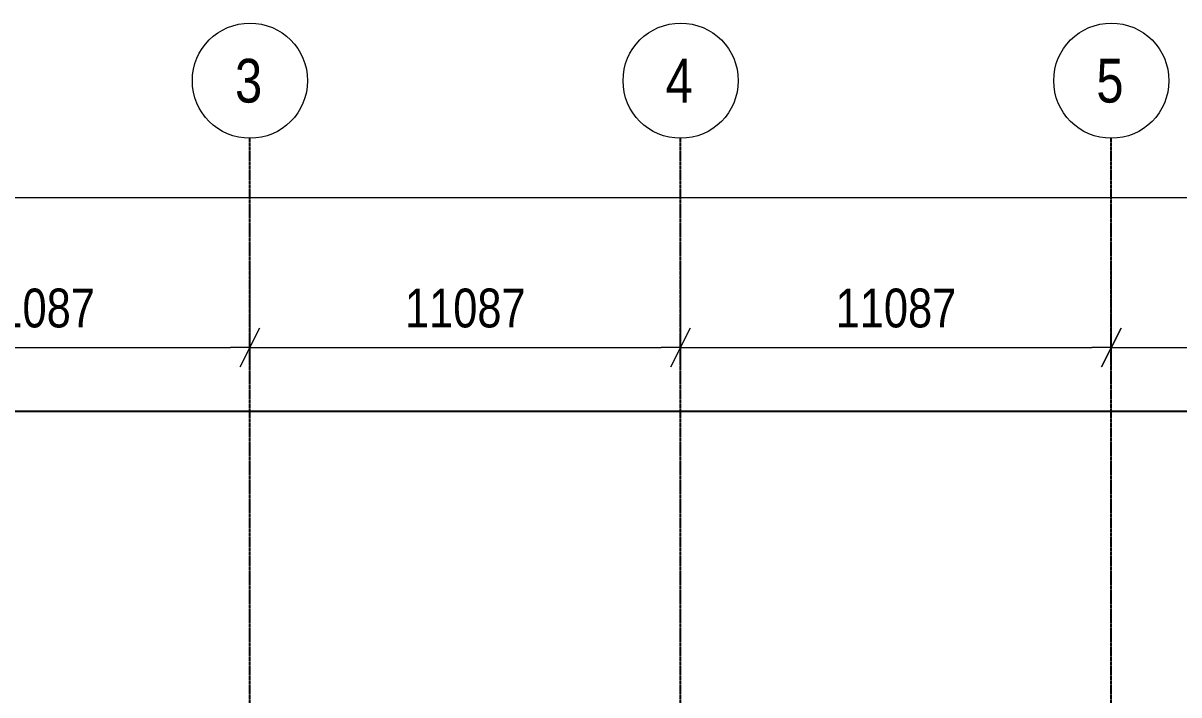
# Model space of a CAD drawing. Header units: millimetres. Extents: x -677815 to 476396, y -125373 to 39000.
# Drawn here: x 15109 to 44862, y 21706 to 38995 of the extents above; entities that cross this region are included whole.
import ezdxf
from ezdxf.enums import TextEntityAlignment as Align

# ---------------------------------------------------------------- set-up
doc = ezdxf.new("R2010")
doc.units = ezdxf.units.MM
doc.linetypes.add('Xref building Toll$0$Grid Line', pattern=[22.225, 12.7, -3.175, 3.175, -3.175])
for name, color, linetype, lineweight in [('AM_BOR', 4, 'Continuous', 25), ('Xref building Toll$0$A-FLOR', 192, 'Continuous', 25), ('Xref building Toll$0$annotation - dimensions', 7, 'Continuous', 0), ('Xref building Toll$0$annotation - text', 7, 'Continuous', 0)]:
    doc.layers.add(name, color=color, linetype=linetype, lineweight=lineweight)
doc.layers.add('Xref building Toll$0$S-GRID', color=8, linetype='Continuous')
doc.styles.add('Xref building Toll$0$1 200 sub headings', font='arial.ttf', dxfattribs={"width": 0.821429, "height": 560})
doc.styles.add('Xref building Toll$0$1 500 general', font='arial.ttf', dxfattribs={"width": 0.870588, "height": 850})
doc.styles.add('Xref building Toll$0$1 500 general_0', font='arial.ttf', dxfattribs={"width": 0.870588})
doc.dimstyles.new('Xref building Toll$0$1 500', dxfattribs={"dimtxt": 850, "dimasz": 425, "dimexe": 425, "dimexo": 0.0625, "dimgap": 425, "dimtad": 1, "dimdec": 0, "dimzin": 11, "dimdsep": 46, "dimtxsty": 'Xref building Toll$0$1 500 general', "dimblk": 'Xref building Toll$0$_Oblique_2.0', "dimcen": 0.09, "dimclrd": 256, "dimclre": 256, "dimadec": 4, "dimazin": 3, "dimtfac": 1, "dimtdec": 0, "dimtmove": 2, "dimatfit": 1, "dimldrblk": 'Xref building Toll$0$TerminatorOpen_2.0', "dimfxl": 1700, "dimfxlon": 1, "dimfrac": 2, "dimtolj": 1, "dimtzin": 11, "dimlwd": 0, "dimlwe": 0, "dimarcsym": 0})

# ---------------------------------------------------------------- blocks, each defined once
blk = doc.blocks.new('*U129')
at = {"layer": 'Xref building Toll$0$annotation - text', "linetype": 'Continuous', "lineweight": 13}
blk.add_circle((0, 0), 0.732, dxfattribs=at)
at = {"layer": 'Xref building Toll$0$annotation - text', "style": 'Xref building Toll$0$1 200 sub headings', "width": 0.8}
blk.add_text('3', height=0.556, dxfattribs=at).set_placement((-0.017, 0), align=Align.MIDDLE_CENTER)
blk = doc.blocks.new('*U130')
at = {"layer": 'Xref building Toll$0$annotation - text', "linetype": 'Continuous', "lineweight": 13}
blk.add_circle((0, 0), 0.732, dxfattribs=at)
at = {"layer": 'Xref building Toll$0$annotation - text', "style": 'Xref building Toll$0$1 200 sub headings', "width": 0.8}
blk.add_text('4', height=0.556, dxfattribs=at).set_placement((-0.017, 0), align=Align.MIDDLE_CENTER)
blk = doc.blocks.new('*U131')
at = {"layer": 'Xref building Toll$0$annotation - text', "linetype": 'Continuous', "lineweight": 13}
blk.add_circle((0, 0), 0.732, dxfattribs=at)
at = {"layer": 'Xref building Toll$0$annotation - text', "style": 'Xref building Toll$0$1 200 sub headings', "width": 0.8}
blk.add_text('5', height=0.556, dxfattribs=at).set_placement((-0.017, 0), align=Align.MIDDLE_CENTER)
blk = doc.blocks.new('Xref building Toll$0$_Oblique_2.0')
at = {"color": 0, "linetype": 'ByBlock', "lineweight": -2}
for p, q in [((0.5, 1), (-0.5, -1)), ((0, 0), (-1, 0))]:
    blk.add_line(p, q, dxfattribs=at)
blk = doc.blocks.new('*D184')
at = {"layer": 'Defpoints', "color": 0, "linetype": 'Continuous', "transparency": 16777216}
for p in [(-302993, 270238), (-32993, 270161), (-32993, 269803)]:
    blk.add_point(p, dxfattribs=at)
at = {"layer": 'Xref building Toll$0$annotation - dimensions', "linetype": 'Continuous', "lineweight": 0, "transparency": 16777216}
for p, q in [((-302993, 270238), (-302993, 269303)), ((-32993, 270160), (-32993, 269303)), ((-302493, 269803), (-33493, 269803))]:
    blk.add_line(p, q, dxfattribs=at)
at = {"layer": 'Xref building Toll$0$annotation - dimensions', "linetype": 'Continuous', "lineweight": 0, "transparency": 16777216, "xscale": 500, "yscale": 500, "zscale": 500, "rotation": 180}
blk.add_blockref('Xref building Toll$0$_Oblique_2.0', (-302993, 269803), dxfattribs=at)
at = {"layer": 'Xref building Toll$0$annotation - dimensions', "linetype": 'Continuous', "lineweight": 0, "transparency": 16777216, "xscale": 500, "yscale": 500, "zscale": 500}
blk.add_blockref('Xref building Toll$0$_Oblique_2.0', (-32993, 269803), dxfattribs=at)
at = {"layer": 'Xref building Toll$0$annotation - dimensions', "color": 0, "linetype": 'Continuous', "lineweight": 0, "transparency": 16777216, "insert": (-167993, 270814), "char_height": 1000, "attachment_point": 5, "style": 'Xref building Toll$0$1 500 general_0'}
blk.add_mtext('\\A1;\\H1x;\\W0.8;270000', dxfattribs=at)
blk = doc.blocks.new('Xref building Toll$0$TerminatorOpen_2.0')
at = {"color": 0, "linetype": 'ByBlock', "lineweight": -2}
for q in [(-1, 1), (-1, 0), (-1, -1)]:
    blk.add_line((0, 0), q, dxfattribs=at)
blk = doc.blocks.new('*D186')
at = {"layer": 'Defpoints', "color": 0, "linetype": 'Continuous', "transparency": 16777216}
for p in [(-293132, 271330), (-282045, 271330), (-282045, 265945)]:
    blk.add_point(p, dxfattribs=at)
at = {"layer": 'Xref building Toll$0$annotation - dimensions', "linetype": 'Continuous', "lineweight": 0, "transparency": 16777216}
for p, q in [((-293132, 267945), (-293132, 265445)), ((-282045, 267945), (-282045, 265445)), ((-292632, 265945), (-282545, 265945))]:
    blk.add_line(p, q, dxfattribs=at)
at = {"layer": 'Xref building Toll$0$annotation - dimensions', "linetype": 'Continuous', "lineweight": 0, "transparency": 16777216, "xscale": 500, "yscale": 500, "zscale": 500, "rotation": 180}
blk.add_blockref('Xref building Toll$0$_Oblique_2.0', (-293132, 265945), dxfattribs=at)
at = {"layer": 'Xref building Toll$0$annotation - dimensions', "linetype": 'Continuous', "lineweight": 0, "transparency": 16777216, "xscale": 500, "yscale": 500, "zscale": 500}
blk.add_blockref('Xref building Toll$0$_Oblique_2.0', (-282045, 265945), dxfattribs=at)
at = {"layer": 'Xref building Toll$0$annotation - dimensions', "color": 0, "linetype": 'Continuous', "lineweight": 0, "transparency": 16777216, "insert": (-287588, 266955), "char_height": 1000, "attachment_point": 5, "style": 'Xref building Toll$0$1 500 general_0'}
blk.add_mtext('\\A1;\\H1x;\\W0.8;11087', dxfattribs=at)
blk = doc.blocks.new('*D187')
at = {"layer": 'Defpoints', "color": 0, "linetype": 'Continuous', "transparency": 16777216}
for p in [(-282045, 271330), (-270958, 271330), (-270958, 265945)]:
    blk.add_point(p, dxfattribs=at)
at = {"layer": 'Xref building Toll$0$annotation - dimensions', "linetype": 'Continuous', "lineweight": 0, "transparency": 16777216}
for p, q in [((-282045, 267945), (-282045, 265445)), ((-270958, 267945), (-270958, 265445)), ((-281545, 265945), (-271458, 265945))]:
    blk.add_line(p, q, dxfattribs=at)
at = {"layer": 'Xref building Toll$0$annotation - dimensions', "linetype": 'Continuous', "lineweight": 0, "transparency": 16777216, "xscale": 500, "yscale": 500, "zscale": 500, "rotation": 180}
blk.add_blockref('Xref building Toll$0$_Oblique_2.0', (-282045, 265945), dxfattribs=at)
at = {"layer": 'Xref building Toll$0$annotation - dimensions', "linetype": 'Continuous', "lineweight": 0, "transparency": 16777216, "xscale": 500, "yscale": 500, "zscale": 500}
blk.add_blockref('Xref building Toll$0$_Oblique_2.0', (-270958, 265945), dxfattribs=at)
at = {"layer": 'Xref building Toll$0$annotation - dimensions', "color": 0, "linetype": 'Continuous', "lineweight": 0, "transparency": 16777216, "insert": (-276501, 266955), "char_height": 1000, "attachment_point": 5, "style": 'Xref building Toll$0$1 500 general_0'}
blk.add_mtext('\\A1;\\H1x;\\W0.8;11087', dxfattribs=at)
blk = doc.blocks.new('*D188')
at = {"layer": 'Defpoints', "color": 0, "linetype": 'Continuous', "transparency": 16777216}
for p in [(-270958, 271330), (-259871, 271330), (-259871, 265945)]:
    blk.add_point(p, dxfattribs=at)
at = {"layer": 'Xref building Toll$0$annotation - dimensions', "linetype": 'Continuous', "lineweight": 0, "transparency": 16777216}
for p, q in [((-270958, 267945), (-270958, 265445)), ((-259871, 267945), (-259871, 265445)), ((-270458, 265945), (-260371, 265945))]:
    blk.add_line(p, q, dxfattribs=at)
at = {"layer": 'Xref building Toll$0$annotation - dimensions', "linetype": 'Continuous', "lineweight": 0, "transparency": 16777216, "xscale": 500, "yscale": 500, "zscale": 500, "rotation": 180}
blk.add_blockref('Xref building Toll$0$_Oblique_2.0', (-270958, 265945), dxfattribs=at)
at = {"layer": 'Xref building Toll$0$annotation - dimensions', "linetype": 'Continuous', "lineweight": 0, "transparency": 16777216, "xscale": 500, "yscale": 500, "zscale": 500}
blk.add_blockref('Xref building Toll$0$_Oblique_2.0', (-259871, 265945), dxfattribs=at)
at = {"layer": 'Xref building Toll$0$annotation - dimensions', "color": 0, "linetype": 'Continuous', "lineweight": 0, "transparency": 16777216, "insert": (-265414, 266955), "char_height": 1000, "attachment_point": 5, "style": 'Xref building Toll$0$1 500 general_0'}
blk.add_mtext('\\A1;\\H1x;\\W0.8;11087', dxfattribs=at)
blk = doc.blocks.new('*D189')
at = {"layer": 'Defpoints', "color": 0, "linetype": 'Continuous', "transparency": 16777216}
for p in [(-259871, 271330), (-248784, 271330), (-248784, 265945)]:
    blk.add_point(p, dxfattribs=at)
at = {"layer": 'Xref building Toll$0$annotation - dimensions', "linetype": 'Continuous', "lineweight": 0, "transparency": 16777216}
for p, q in [((-259871, 267945), (-259871, 265445)), ((-248784, 267945), (-248784, 265445)), ((-259371, 265945), (-249284, 265945))]:
    blk.add_line(p, q, dxfattribs=at)
at = {"layer": 'Xref building Toll$0$annotation - dimensions', "linetype": 'Continuous', "lineweight": 0, "transparency": 16777216, "xscale": 500, "yscale": 500, "zscale": 500, "rotation": 180}
blk.add_blockref('Xref building Toll$0$_Oblique_2.0', (-259871, 265945), dxfattribs=at)
at = {"layer": 'Xref building Toll$0$annotation - dimensions', "linetype": 'Continuous', "lineweight": 0, "transparency": 16777216, "xscale": 500, "yscale": 500, "zscale": 500}
blk.add_blockref('Xref building Toll$0$_Oblique_2.0', (-248784, 265945), dxfattribs=at)
at = {"layer": 'Xref building Toll$0$annotation - dimensions', "color": 0, "linetype": 'Continuous', "lineweight": 0, "transparency": 16777216, "insert": (-254327, 266955), "char_height": 1000, "attachment_point": 5, "style": 'Xref building Toll$0$1 500 general_0'}
blk.add_mtext('\\A1;\\H1x;\\W0.8;11087', dxfattribs=at)
blk = doc.blocks.new('Xref building Toll$0$building block 28092016')
at = {"layer": 'Xref building Toll$0$A-FLOR'}
blk.add_line((782934, -642499), (722550, -642499), dxfattribs=at)
blk = doc.blocks.new('Xref building Toll$0$Toll Grids')
at = {"layer": 'Xref building Toll$0$S-GRID', "linetype": 'Xref building Toll$0$Grid Line'}
for p, q in [((20948, -125373.3), (20948, 36031.5)), ((32035, -125373.3), (32035, 36031.5)), ((43122, -125373.3), (43122, 36031.5))]:
    blk.add_line(p, q, dxfattribs=at)
at = {"layer": 'Xref building Toll$0$annotation - text', "xscale": 2025, "yscale": 2025, "zscale": 2025}
for name, p in [('*U129', (20948, 37513.4)), ('*U130', (32035, 37513.4)), ('*U131', (43122, 37513.4))]:
    blk.add_blockref(name, p, dxfattribs=at)
at = {"layer": 'Xref building Toll$0$annotation - dimensions', "linetype": 'Continuous', "lineweight": 0}
for base, p1, p2, picture, middle in [((270000, 34504.6), (0, 34939.4), (270000, 34861.8), '*D184', (135000, 35515.1)), ((20948, 30645.8), (9861, 36031.5), (20948, 36031.5), '*D186', (15404.5, 31656.4)), ((32035, 30645.8), (20948, 36031.5), (32035, 36031.5), '*D187', (26491.5, 31656.4)), ((43122, 30645.8), (32035, 36031.5), (43122, 36031.5), '*D188', (37578.5, 31656.4)), ((54209, 30645.8), (43122, 36031.5), (54209, 36031.5), '*D189', (48665.5, 31656.4))]:
    dim = blk.add_linear_dim(base=base, p1=p1, p2=p2, text='\\H1x;\\W0.8;<>', dimstyle='Xref building Toll$0$1 500', override={"dimtxt": 1000, "dimasz": 500, "dimexe": 500, "dimgap": 500, "dimtxsty": 'Xref building Toll$0$1 500 general_0', "dimatfit": 3, "dimfxl": 2000}, dxfattribs=at)
    dim.commit()
    dim.dimension.update_dxf_attribs({"geometry": picture, "text_midpoint": middle, "insert": (302992.6, -235298.7)})
blk = doc.blocks.new('Xref building Toll')
for name, p in [('Xref building Toll$0$Toll Grids', (0, 0)), ('Xref building Toll$0$building block 28092016', (-722550, 671499))]:
    blk.add_blockref(name, p)

msp = doc.modelspace()

# ---------------------------------------------------------------- block references
at = {"layer": 'AM_BOR'}
msp.add_blockref('Xref building Toll', (0, 0), dxfattribs=at)

doc.saveas('drawing.dxf')
